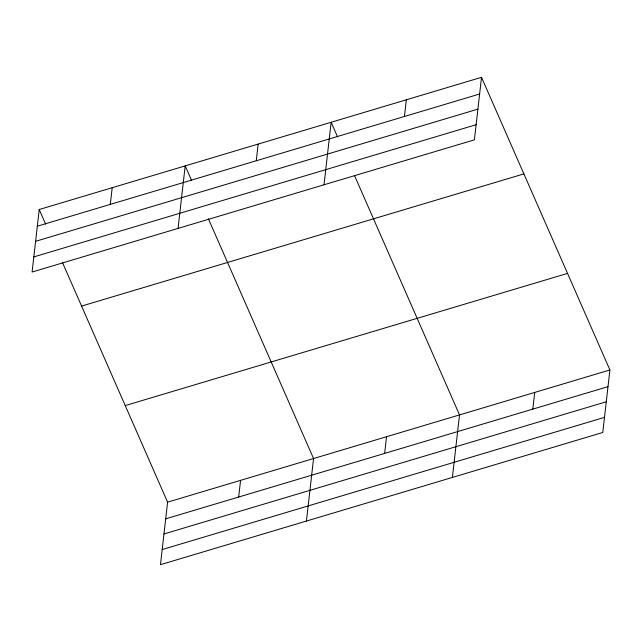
<?xml version="1.0" encoding="UTF-8"?>
<svg xmlns="http://www.w3.org/2000/svg" width="642" height="642" viewBox="0 0 642 642"><rect width="100%" height="100%" fill="white"/><g stroke="black" fill="none" stroke-linecap="round" stroke-linejoin="round"><path stroke-width="0.96" d="M39.226 209.517L32.1 272.031L474.406 139.836L481.532 77.321L39.226 209.517L45.614 224.098M110.304 204.389L112.206 187.705M178.059 228.408L185.185 165.893L191.581 180.466M62.402 262.361L167.594 502.164L160.468 564.679L602.774 432.483L609.9 369.969L481.532 77.321M256.262 160.765L258.164 144.081M238.672 497.036L240.573 480.352M324.025 184.784L331.144 122.269L337.54 136.842M306.435 521.055L313.553 458.54L208.361 218.737M404.436 116.475L406.338 99.791M384.638 453.413L386.532 436.729M452.393 477.431L459.52 414.917L354.721 176.02M532.804 409.123L534.706 392.439M37.324 226.201L479.63 94.005M35.599 241.328L477.905 109.132M33.825 256.904L476.131 124.709M81.582 306.09L523.888 173.894M125.23 405.592L567.536 273.396M167.594 502.164L609.9 369.969M165.692 518.848L607.998 386.653M163.967 533.967L606.273 401.772M162.193 549.552L604.499 417.356"/></g></svg>
